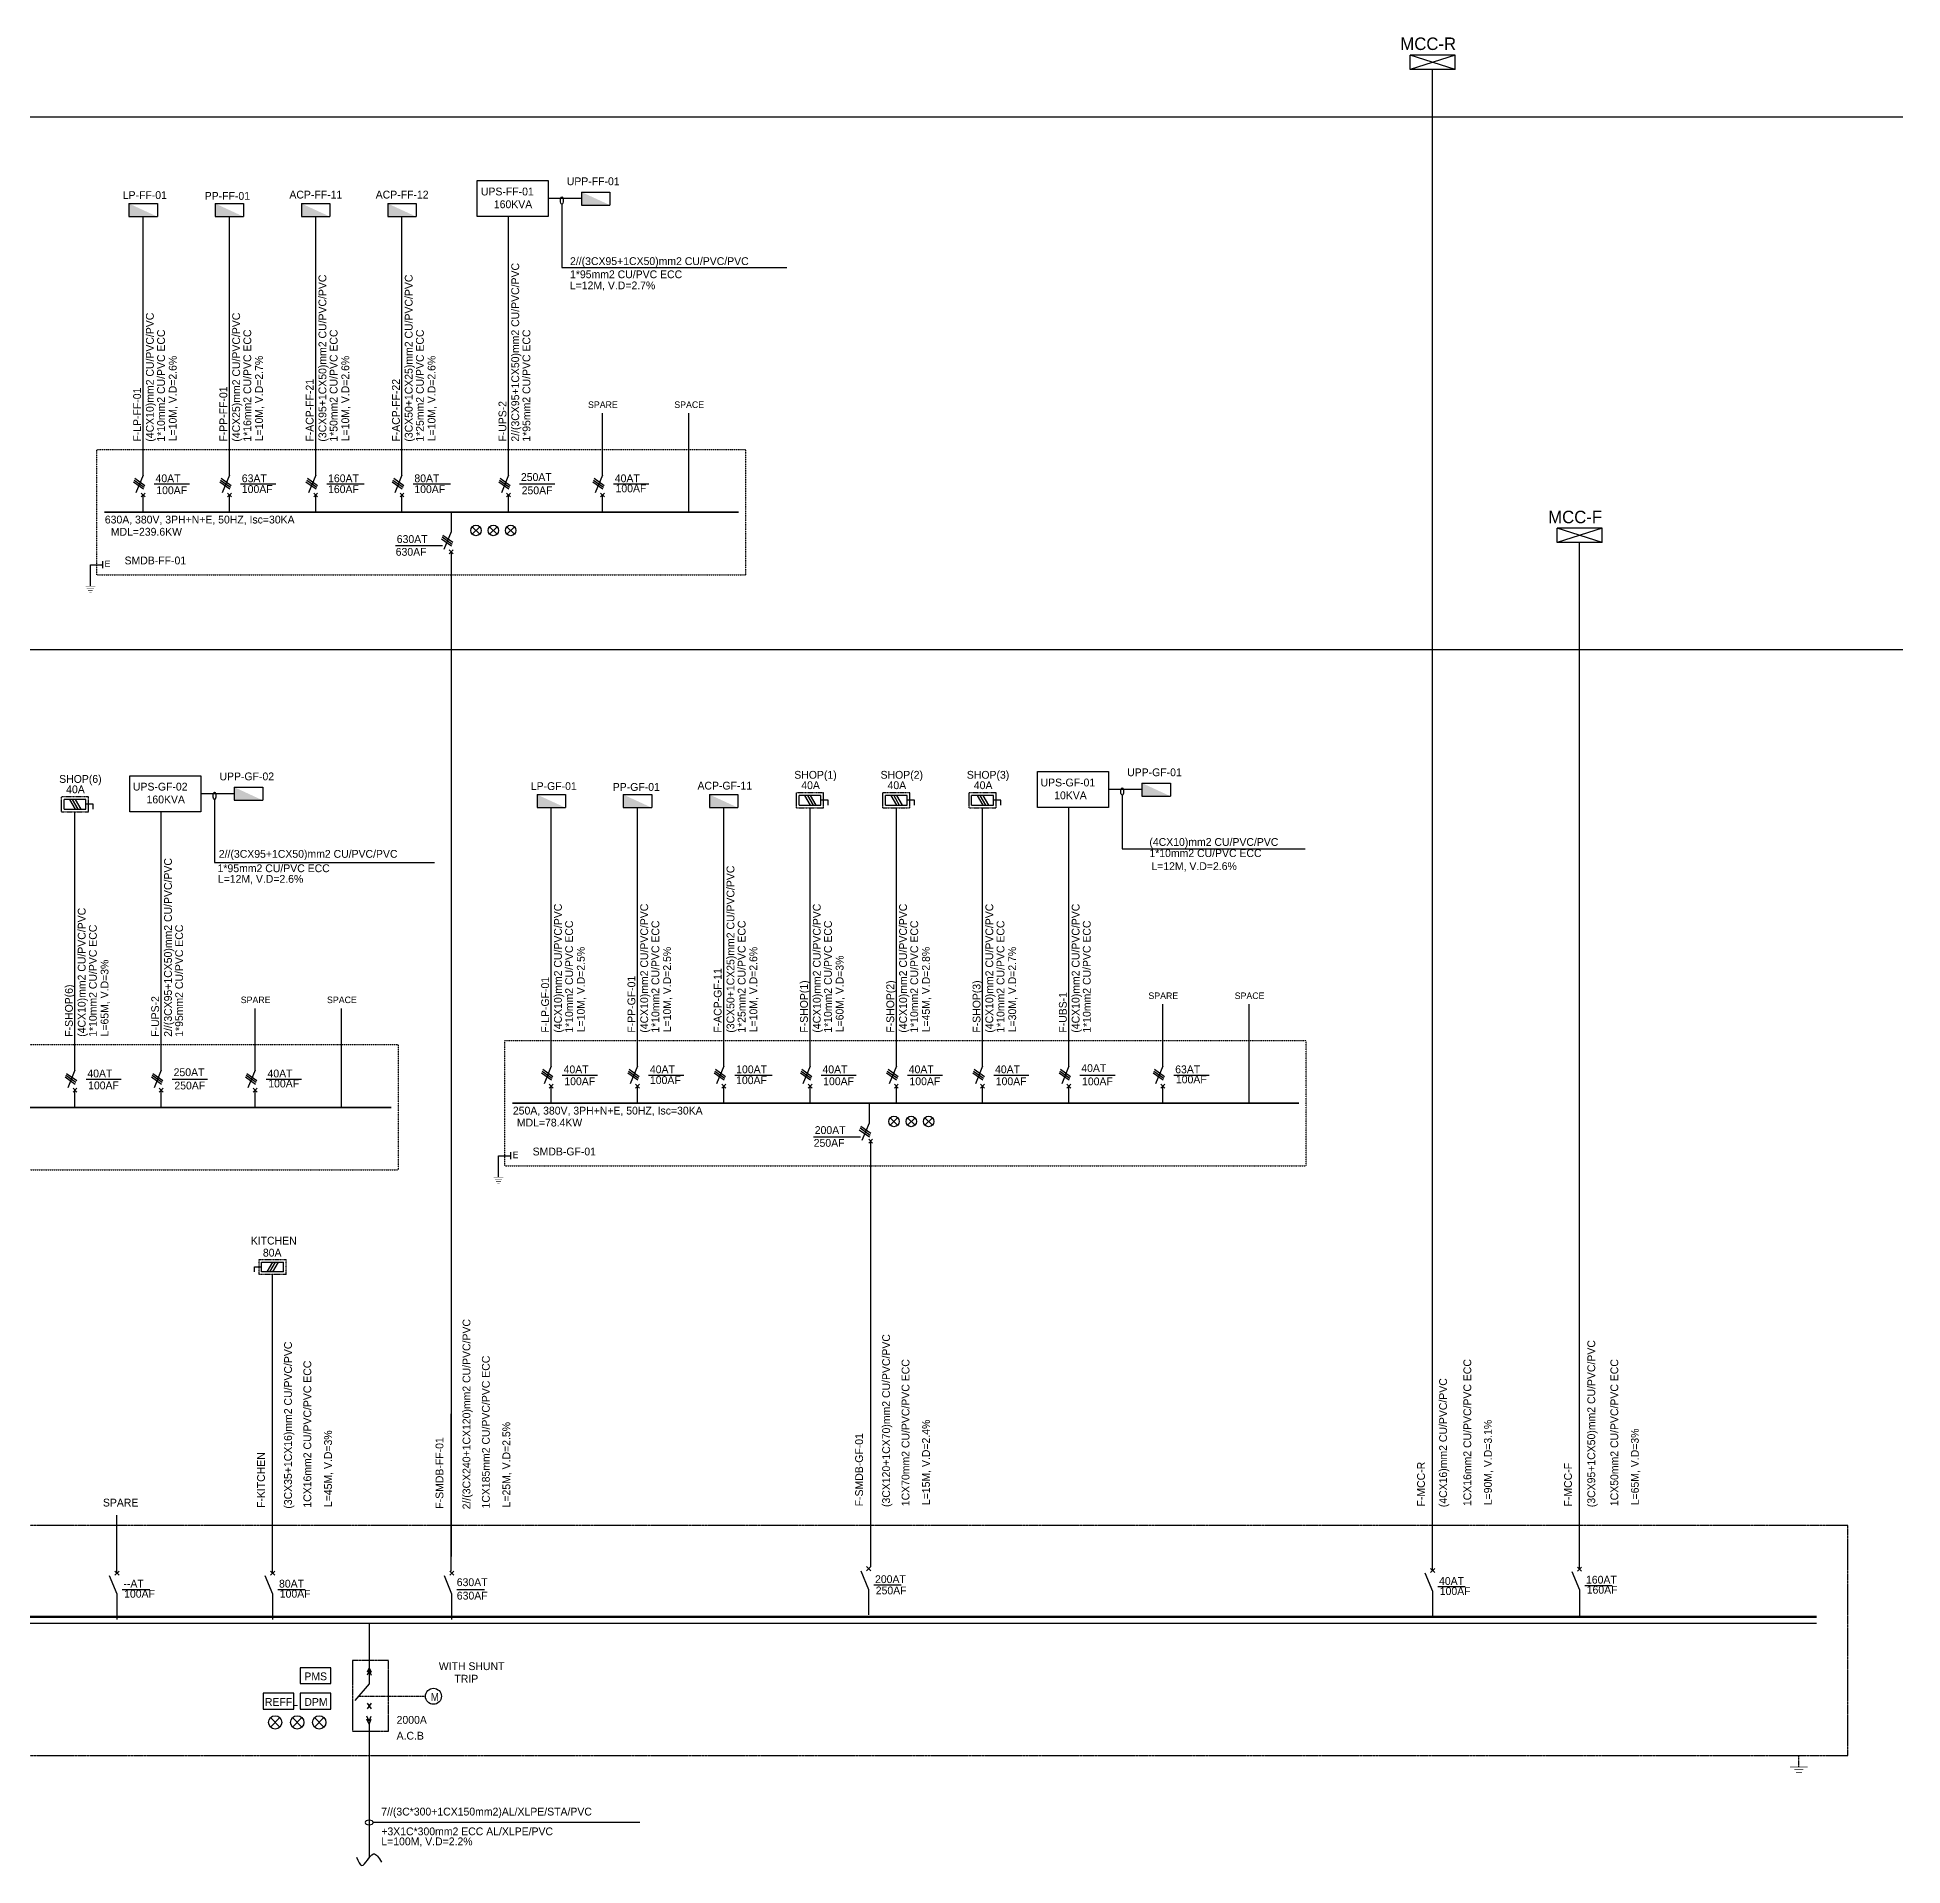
# Model space of a CAD drawing. Header units: millimetres. Extents: x -918189 to -128147, y -87802 to 32348.
# Drawn here: x -201342 to -141695, y -36603 to 21850 of the extents above; entities that cross this region are included whole.
import ezdxf
from ezdxf.enums import TextEntityAlignment as Align

# ---------------------------------------------------------------- set-up
doc = ezdxf.new("R2010")
doc.units = ezdxf.units.MM
for name, pattern in [('B02 SLD$0$A_01_Base_Section_C$0$CENTER', [2, 1.25, -0.25, 0.25, -0.25]), ('B02 SLD$0$CENTER', [2, 1.25, -0.25, 0.25, -0.25]), ('B02 SLD$0$CONTINUA', [0]), ('B02 SLD$0$DASHED', [0.75, 0.5, -0.25]), ('B02 SLD$0$HIDDEN', [0.375, 0.25, -0.125])]:
    doc.linetypes.add(name, pattern=pattern)
for name, color, linetype in [('B02 SLD$0$E-BUSBAR', 2, 'Continuous'), ('B02 SLD$0$E-DIAG-TXT', 2, 'Continuous'), ('B02 SLD$0$E-EQUIP', 4, 'Continuous'), ('B02 SLD$0$E-LINE', 8, 'B02 SLD$0$A_01_Base_Section_C$0$CENTER'), ('B02 SLD$0$E-PANEL', 1, 'B02 SLD$0$CENTER'), ('B02 SLD$0$E-S', 4, 'Continuous'), ('B02 SLD$0$E-SLD', 4, 'Continuous'), ('B02 SLD$0$E-SOCK-DB', 2, 'Continuous'), ('B02 SLD$0$E-SOCK-DB-3', 2, 'Continuous'), ('B02 SLD$0$E-SOCK-DP-1', 2, 'Continuous'), ('B02 SLD$0$E-SWIT-AIR', 6, 'Continuous'), ('B02 SLD$0$E-T25', 3, 'Continuous'), ('B02 SLD$0$E-TEXT', 3, 'Continuous'), ('B02 SLD$0$E-TEXT25', 3, 'Continuous'), ('B02 SLD$0$E-WIR', 4, 'Continuous'), ('B02 SLD$0$E-WIRE', 4, 'B02 SLD$0$CONTINUA'), ('B02 SLD$0$EL-SLD-FED1', 4, 'Continuous'), ('B02 SLD$0$XREF1$0$E-SLD', 4, 'Continuous')]:
    doc.layers.add(name, color=color, linetype=linetype)
doc.styles.add('B02 SLD$0$EN-SCL', font='stencil.shx', dxfattribs={"height": 500})
doc.styles.add('B02 SLD$0$STENCIL', font='STENCIL.shx', dxfattribs={"height": 0.25})
doc.styles.add('B02 SLD$0$T25-200', font='Stencil.shx', dxfattribs={"width": 0.8, "height": 500})
doc.styles.add('B02 SLD$0$XREF1$0$LEROY', font='STENCIL', dxfattribs={"height": 2})

# ---------------------------------------------------------------- blocks, each defined once
blk = doc.blocks.new('B02 SLD$0$P2')
at = {"layer": 'B02 SLD$0$E-SOCK-DP-1'}
for p, q in [((-4.54, 4.18), (4.54, 4.18)), ((-4.54, 4.18), (-4.54, 0)), ((-4.54, 0), (4.54, 0)), ((4.54, 4.18), (4.54, 0))]:
    blk.add_line(p, q, dxfattribs=at)
blk.add_solid([(-4.54, 0), (-4.54, 4.18), (4.54, 0)], dxfattribs=at)
blk = doc.blocks.new('B02 SLD$0$P2-flat-5')
at = {"layer": 'B02 SLD$0$E-SOCK-DP-1'}
for p, q in [((-4.54, 4.18), (4.54, 4.18)), ((-4.54, 4.18), (-4.54, 0)), ((-4.54, 0), (4.54, 0)), ((4.54, 4.18), (4.54, 0))]:
    blk.add_line(p, q, dxfattribs=at)
blk.add_solid([(-4.54, 0), (-4.54, 4.18), (4.54, 0)], dxfattribs=at)
blk = doc.blocks.new('B02 SLD$0$IS8')
at = {"color": 7, "linetype": 'B02 SLD$0$HIDDEN', "ltscale": 0.5}
for p, q in [((-139, 644), (-139, 24)), ((203, 644), (-139, 644)), ((203, 24), (203, 644)), ((203, 24), (-139, 24))]:
    blk.add_line(p, q, dxfattribs=at)
for p, q in [((-79, 584), (-79, 84)), ((143, 584), (-79, 584)), ((32, 751), (32, 584)), ((143, 751), (32, 751)), ((143, 84), (143, 584)), ((143, 84), (-79, 84))]:
    blk.add_line(p, q)
at = {"color": 3}
for p, q in [((-79, 338), (143, 466)), ((-79, 274), (143, 402)), ((-79, 210), (143, 338))]:
    blk.add_line(p, q, dxfattribs=at)
blk = doc.blocks.new('B02 SLD$0$P3')
at = {"layer": 'B02 SLD$0$E-SOCK-DB', "color": 7}
for p, q in [((-0.5, 0), (0.5, 0.32)), ((-0.5, 0.32), (0.5, 0))]:
    blk.add_line(p, q, dxfattribs=at)
at = {"layer": 'B02 SLD$0$E-SOCK-DB'}
for p, q in [((-0.5, 0.32), (-0.5, 0)), ((-0.5, 0.32), (0.5, 0.32)), ((-0.5, 0), (0.5, 0)), ((0.5, 0.32), (0.5, 0))]:
    blk.add_line(p, q, dxfattribs=at)
at = {"layer": 'B02 SLD$0$E-SOCK-DB', "color": 3, "style": 'B02 SLD$0$STENCIL'}
blk.add_attdef('DB', text='', height=0.25, dxfattribs=at).set_placement((0.025, 0.359), align=Align.CENTER)

msp = doc.modelspace()

# ---------------------------------------------------------------- linework, layer by layer
at = {"elevation": 23266674}
for points in [[(-238440, 19303), (-141695, 19303)], [(-238440, 2283), (-141695, 2283)]]:
    msp.add_lwpolyline(points, dxfattribs=at)
at = {"layer": 'B02 SLD$0$E-BUSBAR', "linetype": 'B02 SLD$0$DASHED', "ltscale": 6}
msp.add_line((-144446, -28865, -106933564), (-228014, -28865, -21768606), dxfattribs=at)
at = {"layer": 'B02 SLD$0$E-BUSBAR', "linetype": 'B02 SLD$0$DASHED'}
msp.add_line((-145013, -33450, -407034763), (-145013, -33084, -407034763), dxfattribs=at)
at = {"layer": 'B02 SLD$0$E-BUSBAR', "linetype": 'B02 SLD$0$DASHED', "const_width": 16.9}
for points, elevation in [([(-145298, -33450), (-144729, -33450)], -407034763), ([(-144867, -33535), (-145160, -33535)], -407034763), ([(-144916, -33619), (-145111, -33619)], -469404761)]:
    msp.add_lwpolyline(points, dxfattribs=dict(at, elevation=elevation))
at = {"layer": 'B02 SLD$0$E-EQUIP'}
for p, q in [((-187197, 5967, -1051100710), (-187435, 6204, -1051100710)), ((-187435, 5967, -1051100710), (-187197, 6204, -1051100710)), ((-186880, 5967, -1051100710), (-186642, 6204, -1051100710)), ((-186642, 5967, -1051100710), (-186880, 6204, -1051100710)), ((-186325, 5967, -1051100710), (-186087, 6204, -1051100710)), ((-186087, 5967, -1051100710), (-186325, 6204, -1051100710)), ((-173832, -12929, -1074367384), (-174069, -12691, -1074367384)), ((-174069, -12929, -1074367384), (-173832, -12691, -1074367384)), ((-173514, -12929, -1074367384), (-173277, -12691, -1074367384)), ((-173277, -12929, -1074367384), (-173514, -12691, -1074367384)), ((-172960, -12929, -1074367384), (-172722, -12691, -1074367384)), ((-172722, -12929, -1074367384), (-172960, -12691, -1074367384)), ((-193886, -31869, -1195150171), (-193585, -32170, -1195150171)), ((-193585, -31869, -1195150171), (-193886, -32170, -1195150171)), ((-192881, -31869, -1195150171), (-193182, -32170, -1195150171)), ((-193182, -31869, -1195150171), (-192881, -32170, -1195150171)), ((-192177, -31869, -1195150171), (-192478, -32170, -1195150171)), ((-192478, -31869, -1195150171), (-192177, -32170, -1195150171))]:
    msp.add_line(p, q, dxfattribs=at)
at = {"layer": 'B02 SLD$0$E-LINE', "color": 7, "linetype": 'ByBlock'}
for points, elevation in [([(-187278, 17269), (-185011, 17269), (-185011, 16117), (-187278, 16117), (-187278, 17269)], 23266674), ([(-198383, -1758), (-196116, -1758), (-196116, -2910), (-198383, -2910), (-198383, -1758)], -446547893)]:
    msp.add_lwpolyline(points, dxfattribs=dict(at, elevation=elevation))
msp.add_lwpolyline([(-169359, -1626), (-167093, -1626), (-167093, -2778), (-169359, -2778), (-169359, -1626)], dxfattribs=at)
at = {"layer": 'B02 SLD$0$E-PANEL', "ltscale": 6}
for p, q in [((-228561, -25715, -28284090), (-143446, -25716, -262698495)), ((-143446, -33084, -294455818), (-143446, -25716, -352274946)), ((-228561, -33084, -38182893), (-143446, -33084, -310921257))]:
    msp.add_line(p, q, dxfattribs=at)
at = {"layer": 'B02 SLD$0$E-PANEL', "ltscale": 0.1}
for points, elevation in [([(-199451, 4666), (-178686, 4666), (-178686, 8666), (-199451, 8666)], 23266674), ([(-218186, -14361), (-189791, -14361), (-189791, -10361), (-218186, -10361)], -446547893)]:
    msp.add_lwpolyline(points, close=True, dxfattribs=dict(at, elevation=elevation))
msp.add_lwpolyline([(-186403, -14229), (-160767, -14229), (-160767, -10229), (-186403, -10229)], close=True, dxfattribs=at)
at = {"layer": 'B02 SLD$0$E-PANEL', "ltscale": 6, "elevation": -257269583}
msp.add_lwpolyline([(-191263, -30045), (-191263, -32304), (-190111, -32304), (-190111, -30045)], close=True, dxfattribs=at)
at = {"layer": 'B02 SLD$0$E-S', "color": 4}
for p, q in [((-197958, 6666, 23266674), (-197958, 7217, 23266674)), ((-195199, 6666, 23266674), (-195199, 7217, 23266674)), ((-192440, 6666, 23266674), (-192440, 7217, 23266674)), ((-189681, 6666, 23266674), (-189681, 7217, 23266674)), ((-186275, 6666, 23266674), (-186275, 7217, 23266674)), ((-183272, 6666, 23266674), (-183272, 7217, 23266674)), ((-200139, -12361, -446547893), (-200139, -11810, -446547893)), ((-197380, -12361, -446547893), (-197380, -11810, -446547893)), ((-194377, -12361, -446547893), (-194377, -11810, -446547893)), ((-184910, -12229), (-184910, -11679)), ((-182151, -12229), (-182151, -11679)), ((-179392, -12229), (-179392, -11679)), ((-176633, -12229), (-176633, -11679)), ((-173874, -12229), (-173874, -11679)), ((-171115, -12229), (-171115, -11679)), ((-168356, -12229), (-168356, -11679)), ((-165354, -12229), (-165354, -11679))]:
    msp.add_line(p, q, dxfattribs=at)
at = {"layer": 'B02 SLD$0$E-S'}
for points, elevation in [([(-156726, -27168), (-156726, 20823)], -275213768), ([(-197958, 7855), (-197958, 16117)], 23266674), ([(-195199, 7855), (-195199, 16117)], 23266674), ([(-192440, 7855), (-192440, 16117)], 23266674), ([(-189681, 7855), (-189681, 16117)], 23266674), ([(-186275, 7855), (-186275, 16117)], 23266674), ([(-184570, 16514), (-184570, 14490), (-177377, 14490)], 23266674), ([(-183272, 7855), (-183272, 9831)], 23266674), ([(-180514, 6666), (-180514, 9831)], 23266674), ([(-188113, 5404), (-188113, -26723)], 23266674), ([(-152027, -27125), (-152027, 5694)], -362211046), ([(-200139, -11172), (-200139, -2910)], -446547893), ([(-197380, -11172), (-197380, -2910)], -446547893), ([(-195675, -2513), (-195675, -4536), (-188642, -4536)], -446547893), ([(-194377, -11172), (-194377, -9196)], -446547893), ([(-191619, -12361), (-191619, -9196)], -446547893), ([(-193818, -27253), (-193818, -17700)], -789216144), ([(-188113, -27191), (-188113, -22158)], 23266674), ([(-198795, -27253), (-198795, -25394)], -617882019), ([(-190734, -32079), (-190734, -36360)], -257269583)]:
    msp.add_lwpolyline(points, dxfattribs=dict(at, elevation=elevation))
for points in [[(-166651, -2381), (-166651, -4091), (-160805, -4091)], [(-184910, -11040), (-184910, -2778)], [(-182151, -11040), (-182151, -2778)], [(-179392, -11040), (-179392, -2778)], [(-176633, -11040), (-176633, -2778)], [(-173874, -11040), (-173874, -2778)], [(-171115, -11040), (-171115, -2778)], [(-168356, -11040), (-168356, -2778)], [(-165354, -11040), (-165354, -9064)], [(-162595, -12229), (-162595, -9064)], [(-174694, -27042), (-174694, -13423)]]:
    msp.add_lwpolyline(points, dxfattribs=at)
for centre in [(-184570, 16631, 23266674), (-195675, -2396, -446547893), (-166651, -2264)]:
    msp.add_ellipse(centre, major_axis=(0, -117), ratio=0.36695, dxfattribs=at)
msp.add_spline([(-191132, -36335, -257269583), (-190965, -36596, -257269583), (-190597, -36228, -257269583), (-190334, -36491, -257269583)], degree=3, dxfattribs=at)
at = {"layer": 'B02 SLD$0$E-SLD'}
for p, q in [((-199644, 4990, 23266674), (-199259, 4990, 23266674)), ((-199259, 5099, 23266674), (-199259, 4881, 23266674)), ((-186596, -13905), (-186210, -13905)), ((-186210, -13796), (-186210, -14015)), ((-190734, -28865, -257269583), (-190734, -30785, -257269583)), ((-190734, -30277, -257269583), (-190798, -30420, -257269583)), ((-190734, -30367, -257269583), (-190798, -30509, -257269583)), ((-190734, -30277, -257269583), (-190671, -30420, -257269583)), ((-190734, -30367, -257269583), (-190671, -30509, -257269583)), ((-190734, -30785, -257269583), (-191191, -31322, -257269583)), ((-190796, -31404, -257269583), (-190672, -31586, -257269583)), ((-190672, -31404, -257269583), (-190796, -31586, -257269583)), ((-190734, -31981, -257269583), (-190804, -31824, -257269583)), ((-190734, -32079, -257269583), (-190804, -31922, -257269583)), ((-190734, -31981, -257269583), (-190665, -31824, -257269583)), ((-190734, -32079, -257269583), (-190665, -31922, -257269583))]:
    msp.add_line(p, q, dxfattribs=at)
for points, elevation in [([(-183938, 16693), (-185011, 16693)], 23266674), ([(-195043, -2334), (-196116, -2334)], -446547893)]:
    msp.add_lwpolyline(points, dxfattribs=dict(at, elevation=elevation))
msp.add_lwpolyline([(-166019, -2202), (-167093, -2202)], dxfattribs=at)
at = {"layer": 'B02 SLD$0$E-SLD', "color": 2, "const_width": 80, "elevation": -295591853}
msp.add_lwpolyline([(-228014, -28646), (-144446, -28646)], dxfattribs=at)
at = {"layer": 'B02 SLD$0$E-SLD'}
for centre, radius in [((-187316, 6085, -1051100710), 168), ((-186761, 6085, -1051100710), 168), ((-186206, 6085, -1051100710), 168), ((-173950, -12810, -1074367384), 168), ((-173396, -12810, -1074367384), 168), ((-172841, -12810, -1074367384), 168), ((-188675, -31188, -257269583), 256), ((-193736, -32020, -1195150171), 213), ((-193032, -32020, -1195150171), 213), ((-192328, -32020, -1195150171), 213)]:
    msp.add_circle(centre, radius, dxfattribs=at)
at = {"layer": 'B02 SLD$0$E-T25'}
for p, q in [((-196479, 7560, -1051100710), (-197604, 7560, -1051100710)), ((-193720, 7560, -1051100710), (-194845, 7560, -1051100710)), ((-190892, 7560, -1051100710), (-192086, 7560, -1051100710)), ((-188133, 7560, -1051100710), (-189327, 7560, -1051100710)), ((-184796, 7560, -1051100710), (-185920, 7560, -1051100710)), ((-181793, 7560, -1051100710), (-182918, 7560, -1051100710)), ((-188387, 5588, -1051100710), (-189890, 5588, -1051100710)), ((-198660, -11467, -1520915278), (-199784, -11467, -1520915278)), ((-195901, -11467, -1520915278), (-197025, -11467, -1520915278)), ((-192898, -11467, -1520915278), (-194023, -11467, -1520915278)), ((-183431, -11336, -1074367384), (-184555, -11336, -1074367384)), ((-180672, -11336, -1074367384), (-181796, -11336, -1074367384)), ((-177844, -11336, -1074367384), (-179037, -11336, -1074367384)), ((-175154, -11336, -1074367384), (-176278, -11336, -1074367384)), ((-172395, -11336, -1074367384), (-173519, -11336, -1074367384)), ((-169636, -11336, -1074367384), (-170761, -11336, -1074367384)), ((-166877, -11336, -1074367384), (-168002, -11336, -1074367384)), ((-163875, -11336, -1074367384), (-164999, -11336, -1074367384)), ((-175022, -13307, -1074367384), (-176525, -13307, -1074367384)), ((-197749, -27779, -638260104), (-198631, -27779, -638260104)), ((-192773, -27779, -809594229), (-193655, -27779, -809594229)), ((-187042, -27779, -255442815), (-187924, -27779, -255442815)), ((-173715, -27634, -20378085), (-174597, -27634, -20378085)), ((-155681, -27693, -295591853), (-156563, -27693, -295591853)), ((-150981, -27651, -382589131), (-151863, -27651, -382589131))]:
    msp.add_line(p, q, dxfattribs=at)
at = {"layer": 'B02 SLD$0$E-TEXT'}
msp.add_line((-182074, -35221, -186229811), (-190601, -35221, -186229811), dxfattribs=at)
at = {"layer": 'B02 SLD$0$E-TEXT', "extrusion": (0, 0, -1)}
msp.add_ellipse((-190732, -35221, -186229811), major_axis=(-130, 0), ratio=0.553072, dxfattribs=at)
at = {"layer": 'B02 SLD$0$E-WIR'}
for p, q in [((-199644, 4304, 23266674), (-199644, 4990, 23266674)), ((-186596, -14591), (-186596, -13905)), ((-198791, -28731, -638260104), (-198791, -27925, -638260104)), ((-193814, -28731, -809594229), (-193814, -27925, -809594229)), ((-188084, -28731, -255442815), (-188084, -27925, -255442815)), ((-174757, -28587, -20378085), (-174757, -27781, -20378085)), ((-156722, -28646, -295591853), (-156722, -27840, -295591853)), ((-152023, -28603, -382589131), (-152023, -27797, -382589131))]:
    msp.add_line(p, q, dxfattribs=at)
at = {"layer": 'B02 SLD$0$E-WIR', "color": 4, "linetype": 'B02 SLD$0$DASHED'}
msp.add_line((-191077, -31188, -257269583), (-188931, -31188, -257269583), dxfattribs=at)
at = {"layer": 'B02 SLD$0$E-WIR', "const_width": 13.3, "elevation": 23266674}
for points in [[(-199798, 4304), (-199490, 4304)], [(-199759, 4238), (-199528, 4238)], [(-199721, 4171), (-199567, 4171)], [(-199682, 4104), (-199605, 4104)]]:
    msp.add_lwpolyline(points, dxfattribs=at)
at = {"layer": 'B02 SLD$0$E-WIR', "const_width": 13.3}
for points in [[(-186750, -14591), (-186442, -14591)], [(-186711, -14657), (-186480, -14657)], [(-186673, -14724), (-186519, -14724)], [(-186634, -14791), (-186557, -14791)]]:
    msp.add_lwpolyline(points, dxfattribs=at)
at = {"layer": 'B02 SLD$0$E-WIRE', "color": 4}
for p, q in [((-197958, 7855, 23266674), (-198187, 7292, 23266674)), ((-195199, 7855, 23266674), (-195428, 7292, 23266674)), ((-192440, 7855, 23266674), (-192669, 7292, 23266674)), ((-189681, 7855, 23266674), (-189910, 7292, 23266674)), ((-186275, 7855, 23266674), (-186503, 7292, 23266674)), ((-183272, 7855, 23266674), (-183501, 7292, 23266674)), ((-197896, 7279, 23266674), (-198021, 7154, 23266674)), ((-198021, 7279, 23266674), (-197896, 7154, 23266674)), ((-195137, 7279, 23266674), (-195262, 7154, 23266674)), ((-195262, 7279, 23266674), (-195137, 7154, 23266674)), ((-192378, 7279, 23266674), (-192503, 7154, 23266674)), ((-192503, 7279, 23266674), (-192378, 7154, 23266674)), ((-189619, 7279, 23266674), (-189744, 7154, 23266674)), ((-189744, 7279, 23266674), (-189619, 7154, 23266674)), ((-186212, 7279, 23266674), (-186337, 7154, 23266674)), ((-186337, 7279, 23266674), (-186212, 7154, 23266674)), ((-183210, 7279, 23266674), (-183335, 7154, 23266674)), ((-183335, 7279, 23266674), (-183210, 7154, 23266674)), ((-188113, 6036, 23266674), (-188341, 5473, 23266674)), ((-188175, 5467, 23266674), (-188050, 5341, 23266674)), ((-188050, 5467, 23266674), (-188175, 5341, 23266674)), ((-200139, -11172, -446547893), (-200367, -11735, -446547893)), ((-197380, -11172, -446547893), (-197608, -11735, -446547893)), ((-194377, -11172, -446547893), (-194606, -11735, -446547893)), ((-184910, -11040), (-185139, -11603)), ((-182151, -11040), (-182380, -11603)), ((-179392, -11040), (-179621, -11603)), ((-176633, -11040), (-176862, -11603)), ((-173874, -11040), (-174103, -11603)), ((-171115, -11040), (-171344, -11603)), ((-168356, -11040), (-168585, -11603)), ((-165354, -11040), (-165583, -11603)), ((-200076, -11747, -446547893), (-200201, -11873, -446547893)), ((-200201, -11747, -446547893), (-200076, -11873, -446547893)), ((-197317, -11747, -446547893), (-197442, -11873, -446547893)), ((-197442, -11747, -446547893), (-197317, -11873, -446547893)), ((-194315, -11747, -446547893), (-194440, -11873, -446547893)), ((-194440, -11747, -446547893), (-194315, -11873, -446547893)), ((-184847, -11616), (-184973, -11741)), ((-184973, -11616), (-184847, -11741)), ((-182088, -11616), (-182214, -11741)), ((-182214, -11616), (-182088, -11741)), ((-179329, -11616), (-179455, -11741)), ((-179455, -11616), (-179329, -11741)), ((-176570, -11616), (-176696, -11741)), ((-176696, -11616), (-176570, -11741)), ((-173811, -11616), (-173937, -11741)), ((-173937, -11616), (-173811, -11741)), ((-171053, -11616), (-171178, -11741)), ((-171178, -11616), (-171053, -11741)), ((-168294, -11616), (-168419, -11741)), ((-168419, -11616), (-168294, -11741)), ((-165291, -11616), (-165417, -11741)), ((-165417, -11616), (-165291, -11741)), ((-174748, -12860), (-174976, -13422)), ((-174757, -13375), (-174632, -13501)), ((-174632, -13375), (-174757, -13501)), ((-198791, -27925, -638260104), (-199031, -27333, -638260104)), ((-198861, -27319, -617882019), (-198728, -27186, -617882019)), ((-198728, -27319, -617882019), (-198861, -27186, -617882019)), ((-193814, -27925, -809594229), (-194055, -27333, -809594229)), ((-193885, -27319, -789216144), (-193752, -27186, -789216144)), ((-193752, -27319, -789216144), (-193885, -27186, -789216144)), ((-188084, -27925, -255442815), (-188324, -27333, -255442815)), ((-188154, -27319, -235064730), (-188021, -27186, -235064730)), ((-188021, -27319, -235064730), (-188154, -27186, -235064730)), ((-174757, -27781, -20378085), (-174997, -27189, -20378085)), ((-174828, -27175), (-174694, -27042)), ((-174694, -27175), (-174828, -27042)), ((-156722, -27840, -295591853), (-156963, -27248, -295591853)), ((-156793, -27234, -275213768), (-156660, -27101, -275213768)), ((-156660, -27234, -275213768), (-156793, -27101, -275213768)), ((-152023, -27797, -382589131), (-152263, -27205, -382589131)), ((-152094, -27192, -362211046), (-151960, -27059, -362211046)), ((-151960, -27192, -362211046), (-152094, -27059, -362211046))]:
    msp.add_line(p, q, dxfattribs=at)
for points, elevation in [([(-198269, 7640), (-197948, 7413)], 23266674), ([(-198246, 7696), (-197925, 7469)], 23266674), ([(-198223, 7752), (-197903, 7525)], 23266674), ([(-195510, 7640), (-195189, 7413)], 23266674), ([(-195487, 7696), (-195166, 7469)], 23266674), ([(-195464, 7752), (-195144, 7525)], 23266674), ([(-192751, 7640), (-192430, 7413)], 23266674), ([(-192728, 7696), (-192407, 7469)], 23266674), ([(-192705, 7752), (-192385, 7525)], 23266674), ([(-189992, 7640), (-189671, 7413)], 23266674), ([(-189969, 7696), (-189648, 7469)], 23266674), ([(-189946, 7752), (-189626, 7525)], 23266674), ([(-186585, 7640), (-186265, 7413)], 23266674), ([(-186562, 7696), (-186242, 7469)], 23266674), ([(-186540, 7752), (-186219, 7525)], 23266674), ([(-183583, 7640), (-183262, 7413)], 23266674), ([(-183560, 7696), (-183240, 7469)], 23266674), ([(-183537, 7752), (-183217, 7525)], 23266674), ([(-188113, 6666), (-188113, 6036)], 23266674), ([(-188423, 5821), (-188103, 5594)], 23266674), ([(-188400, 5877), (-188080, 5650)], 23266674), ([(-188378, 5933), (-188057, 5706)], 23266674), ([(-200426, -11331), (-200106, -11557)], -446547893), ([(-200404, -11275), (-200083, -11501)], -446547893), ([(-197667, -11331), (-197347, -11557)], -446547893), ([(-197645, -11275), (-197324, -11501)], -446547893), ([(-194665, -11331), (-194345, -11557)], -446547893), ([(-194642, -11275), (-194322, -11501)], -446547893), ([(-200449, -11387), (-200128, -11613)], -446547893), ([(-197690, -11387), (-197370, -11613)], -446547893), ([(-194688, -11387), (-194367, -11613)], -446547893)]:
    msp.add_lwpolyline(points, dxfattribs=dict(at, elevation=elevation))
for points in [[(-185220, -11255), (-184900, -11482)], [(-185198, -11199), (-184877, -11426)], [(-185175, -11143), (-184854, -11370)], [(-182461, -11255), (-182141, -11482)], [(-182439, -11199), (-182118, -11426)], [(-182416, -11143), (-182095, -11370)], [(-179702, -11255), (-179382, -11482)], [(-179680, -11199), (-179359, -11426)], [(-179657, -11143), (-179336, -11370)], [(-176943, -11255), (-176623, -11482)], [(-176921, -11199), (-176600, -11426)], [(-176898, -11143), (-176577, -11370)], [(-174184, -11255), (-173864, -11482)], [(-174162, -11199), (-173841, -11426)], [(-174139, -11143), (-173819, -11370)], [(-171426, -11255), (-171105, -11482)], [(-171403, -11199), (-171082, -11426)], [(-171380, -11143), (-171060, -11370)], [(-168667, -11255), (-168346, -11482)], [(-168644, -11199), (-168323, -11426)], [(-168621, -11143), (-168301, -11370)], [(-165664, -11255), (-165344, -11482)], [(-165642, -11199), (-165321, -11426)], [(-165619, -11143), (-165298, -11370)], [(-174748, -12229), (-174748, -12860)], [(-175058, -13074), (-174737, -13301)], [(-175035, -13018), (-174715, -13245)], [(-175012, -12963), (-174692, -13189)]]:
    msp.add_lwpolyline(points, dxfattribs=at)
at = {"layer": 'B02 SLD$0$E-WIRE', "elevation": -257269583}
for points in [[(-192935, -30779), (-191954, -30779), (-191954, -30273), (-192935, -30273)], [(-194123, -31597), (-193142, -31597), (-193142, -31091), (-194123, -31091)], [(-192935, -31597), (-191954, -31597), (-191954, -31091), (-192935, -31091)]]:
    msp.add_lwpolyline(points, close=True, dxfattribs=at)
at = {"layer": 'B02 SLD$0$XREF1$0$E-SLD', "color": 2, "const_width": 56.1}
for points, elevation in [([(-178920, 6666), (-199196, 6666)], 23266674), ([(-190025, -12361), (-217931, -12361)], -446547893)]:
    msp.add_lwpolyline(points, dxfattribs=dict(at, elevation=elevation))
msp.add_lwpolyline([(-161002, -12229), (-186148, -12229)], dxfattribs=at)

# ---------------------------------------------------------------- block references
at = {"layer": 'B02 SLD$0$E-DIAG-TXT', "color": 3}
ref = msp.add_blockref('B02 SLD$0$P3', (-156726, 21284, -275213768), dxfattribs=dict(at, xscale=1440, yscale=1440, zscale=1440, rotation=180))
ref.add_attrib('DB', 'MCC-R', dxfattribs={"layer": 'B02 SLD$0$E-SOCK-DB-3', "color": 3, "height": 400, "style": 'B02 SLD$0$STENCIL'}).set_placement((-156867, 21444, -275213768), align=Align.CENTER)
ref = msp.add_blockref('B02 SLD$0$P3', (-152027, 6155, -362211046), dxfattribs=dict(at, xscale=1440, yscale=1440, zscale=1440, rotation=180))
ref.add_attrib('DB', 'MCC-F', dxfattribs={"layer": 'B02 SLD$0$E-SOCK-DB-3', "color": 3, "height": 400, "style": 'B02 SLD$0$STENCIL'}).set_placement((-152168, 6315, -362211046), align=Align.CENTER)
at = {"layer": 'B02 SLD$0$E-S', "xscale": 100.0000000000032, "yscale": 100.0000000000032, "zscale": 100.0000000000032}
for p in [(-197958, 16117, 23266674), (-195199, 16117, 23266674), (-192440, 16117, 23266674), (-189681, 16117, 23266674), (-184910, -2778), (-182151, -2778), (-179392, -2778)]:
    msp.add_blockref('B02 SLD$0$P2-flat-5', p, dxfattribs=at)
at = {"layer": 'B02 SLD$0$E-SWIT-AIR', "yscale": 1.4, "zscale": 1.4}
for p, xscale, rotation in [((-177101, -2495), 1.4, 270), ((-174342, -2495), 1.4, 270), ((-171583, -2495), 1.4, 270), ((-200606, -2626, -446547893), 1.4, 270), ((-193351, -17416, -789216144), -1.4, 90)]:
    msp.add_blockref('B02 SLD$0$IS8', p, dxfattribs=dict(at, xscale=xscale, rotation=rotation))
at = {"layer": 'B02 SLD$0$EL-SLD-FED1', "linetype": 'B02 SLD$0$CENTER', "xscale": 100.0000000000032, "yscale": 100.0000000000032, "zscale": 100.0000000000032}
for p in [(-183484, 16484, 23266674), (-194589, -2543, -446547893), (-165565, -2411)]:
    msp.add_blockref('B02 SLD$0$P2', p, dxfattribs=at)

# ---------------------------------------------------------------- texts
at = {"layer": 'B02 SLD$0$E-DIAG-TXT', "color": 3, "style": 'B02 SLD$0$EN-SCL'}
for s, p in [('SHOP(6)', (-199964, -1860, -63604230085)), ('SHOP(1)', (-176458, -1728, -63157682192)), ('SHOP(2)', (-173700, -1728, -63157682192)), ('SHOP(3)', (-170941, -1728, -63157682192)), ('40A', (-200122, -2193, -63604230085)), ('40A', (-176616, -2061, -63157682192)), ('40A', (-173857, -2061, -63157682192)), ('40A', (-171098, -2061, -63157682192)), ('KITCHEN', (-193782, -16619, -63946898336)), ('80A', (-193831, -17005, -63946898336))]:
    msp.add_text(s, height=250, dxfattribs=at).set_placement(p, align=Align.MIDDLE_CENTER)
at = {"layer": 'B02 SLD$0$E-T25'}
for s, style, p in [('UPP-FF-01', 'B02 SLD$0$T25-200', (-184412, 17122, 575240787)), ('UPS-FF-01', 'B02 SLD$0$T25-200', (-187158, 16795, -63730604)), ('160KVA', 'B02 SLD$0$T25-200', (-186744, 16387, -63730604)), ('2//(3CX95+1CX50)mm2 CU/PVC/PVC', 'B02 SLD$0$T25-200', (-184308, 14569, -1051100710)), ('1*95mm2 CU/PVC ECC', 'B02 SLD$0$T25-200', (-184308, 14148, -1051100710)), ('L=12M, V.D=2.7%%%', 'B02 SLD$0$T25-200', (-184314, 13793)), ('40AT', 'B02 SLD$0$T25-200', (-197562, 7626, -1051100710)), ('63AT', 'B02 SLD$0$T25-200', (-194803, 7626, -1051100710)), ('160AT', 'B02 SLD$0$T25-200', (-192044, 7626, -1051100710)), ('80AT', 'B02 SLD$0$T25-200', (-189285, 7626, -1051100710)), ('250AT', 'B02 SLD$0$T25-200', (-185878, 7666, -1051100710)), ('40AT', 'B02 SLD$0$T25-200', (-182876, 7626, -1051100710)), ('100AF', 'B02 SLD$0$T25-200', (-197538, 7245, -1051100710)), ('100AF', 'B02 SLD$0$T25-200', (-194802, 7282, -1051100710)), ('160AF', 'B02 SLD$0$T25-200', (-192045, 7279, -1051100710)), ('100AF', 'B02 SLD$0$T25-200', (-189286, 7279, -1051100710)), ('250AF', 'B02 SLD$0$T25-200', (-185854, 7241, -1051100710)), ('100AF', 'B02 SLD$0$T25-200', (-182852, 7304, -1051100710)), ('630A, 380V, 3PH+N+E, 50HZ, Isc=30KA', 'B02 SLD$0$T25-200', (-199183, 6307, 23266674)), ('630AF', 'B02 SLD$0$T25-200', (-189882, 5275, -1051100710)), ('630AT', 'B02 SLD$0$T25-200', (-189848, 5684, -1051100710)), ('SMDB-FF-01', 'B02 SLD$0$T25-200', (-198552, 5000, 264715713)), ('UPP-GF-02', 'B02 SLD$0$T25-200', (-195517, -1904, 105426220)), ('UPP-GF-01', 'B02 SLD$0$T25-200', (-166493, -1773, 551974113)), ('UPS-GF-02', 'B02 SLD$0$T25-200', (-198285, -2231, -533545171)), ('UPS-GF-01', 'B02 SLD$0$T25-200', (-169262, -2099, -86997278)), ('10KVA', 'B02 SLD$0$T25-200', (-168826, -2509, -86997278)), ('160KVA', 'B02 SLD$0$T25-200', (-197849, -2640, -533545171)), ('2//(3CX95+1CX50)mm2 CU/PVC/PVC', 'B02 SLD$0$T25-200', (-195538, -4380, -1520915278)), ('(4CX10)mm2 CU/PVC/PVC', 'B02 SLD$0$T25-200', (-165782, -4000, -1074367384)), ('1*10mm2 CU/PVC ECC', 'B02 SLD$0$T25-200', (-165782, -4357, -1074367384)), ('1*95mm2 CU/PVC ECC', 'B02 SLD$0$T25-200', (-195577, -4840, -1520915278)), ('L=12M, V.D=2.6%%%', 'B02 SLD$0$T25-200', (-165719, -4773, 362211046)), ('L=12M, V.D=2.6%%%', 'B02 SLD$0$T25-200', (-195569, -5180, 362211046)), ('40AT', 'B02 SLD$0$T25-200', (-199742, -11401, -1520915278)), ('250AT', 'B02 SLD$0$T25-200', (-196983, -11361, -1520915278)), ('40AT', 'B02 SLD$0$T25-200', (-193981, -11401, -1520915278)), ('40AT', 'B02 SLD$0$T25-200', (-184513, -11269, -1074367384)), ('40AT', 'B02 SLD$0$T25-200', (-181754, -11269, -1074367384)), ('100AT', 'B02 SLD$0$T25-200', (-178995, -11269, -1074367384)), ('40AT', 'B02 SLD$0$T25-200', (-176236, -11269, -1074367384)), ('40AT', 'B02 SLD$0$T25-200', (-173477, -11269, -1074367384)), ('40AT', 'B02 SLD$0$T25-200', (-170718, -11269, -1074367384)), ('40AT', 'B02 SLD$0$T25-200', (-167960, -11230, -1074367384)), ('63AT', 'B02 SLD$0$T25-200', (-164957, -11269, -1074367384)), ('100AF', 'B02 SLD$0$T25-200', (-199718, -11782, -1520915278)), ('250AF', 'B02 SLD$0$T25-200', (-196959, -11786, -1520915278)), ('100AF', 'B02 SLD$0$T25-200', (-193957, -11722, -1520915278)), ('100AF', 'B02 SLD$0$T25-200', (-184490, -11650, -1074367384)), ('100AF', 'B02 SLD$0$T25-200', (-181753, -11613, -1074367384)), ('100AF', 'B02 SLD$0$T25-200', (-178997, -11616, -1074367384)), ('100AF', 'B02 SLD$0$T25-200', (-176213, -11650, -1074367384)), ('100AF', 'B02 SLD$0$T25-200', (-173454, -11650, -1074367384)), ('100AF', 'B02 SLD$0$T25-200', (-170695, -11650, -1074367384)), ('100AF', 'B02 SLD$0$T25-200', (-167936, -11654, -1074367384)), ('100AF', 'B02 SLD$0$T25-200', (-164934, -11591, -1074367384)), ('250A, 380V, 3PH+N+E, 50HZ, Isc=30KA', 'B02 SLD$0$T25-200', (-186135, -12589)), ('200AT', 'B02 SLD$0$T25-200', (-176483, -13211, -1074367384)), ('SMDB-GF-01', 'B02 SLD$0$T25-200', (-185503, -13896, 241449039)), ('250AF', 'B02 SLD$0$T25-200', (-176516, -13620, -1074367384)), ('SPARE', 'B02 SLD$0$T25-200', (-199244, -25120, -638260104)), ('630AT', 'B02 SLD$0$T25-200', (-187930, -27665, -255442815)), ('200AT', 'B02 SLD$0$T25-200', (-174555, -27568, -20378085)), ('40AT', 'B02 SLD$0$T25-200', (-156521, -27627, -295591853)), ('160AT', 'B02 SLD$0$T25-200', (-151821, -27585, -382589131)), ('--AT', 'B02 SLD$0$T25-200', (-198589, -27712, -638260104)), ('100AF', 'B02 SLD$0$T25-200', (-198566, -28034, -638260104)), ('80AT', 'B02 SLD$0$T25-200', (-193613, -27712, -809594229)), ('100AF', 'B02 SLD$0$T25-200', (-193589, -28034, -809594229)), ('630AF', 'B02 SLD$0$T25-200', (-187928, -28095, -255442815)), ('250AF', 'B02 SLD$0$T25-200', (-174532, -27928, -20378085)), ('100AF', 'B02 SLD$0$T25-200', (-156497, -27949, -295591853)), ('160AF', 'B02 SLD$0$T25-200', (-151798, -27906, -382589131)), ('WITH SHUNT', 'B02 SLD$0$T25-200', (-188503, -30350, -257269583)), ('PMS', 'B02 SLD$0$STENCIL', (-192803, -30675, -257269583)), ('TRIP', 'B02 SLD$0$T25-200', (-188005, -30751, -257269583)), ('REFFL', 'B02 SLD$0$STENCIL', (-194064, -31493, -257269583)), ('DPM', 'B02 SLD$0$STENCIL', (-192803, -31493, -257269583)), ('2000A', 'B02 SLD$0$T25-200', (-189853, -32066, -198639070)), ('A.C.B', 'B02 SLD$0$T25-200', (-189853, -32573, -198639070)), ('7//(3C*300+1CX150mm2)AL/XLPE/STA/PVC', 'B02 SLD$0$T25-200', (-190344, -34999, -1)), ('+3X1C*300mm2 ECC AL/XLPE/PVC', 'B02 SLD$0$T25-200', (-190342, -35631, 285200445)), ('L=100M, V.D=2.2%%%', 'B02 SLD$0$T25-200', (-190342, -35951, 285200445))]:
    msp.add_text(s, height=250, dxfattribs=dict(at, style=style)).set_placement(p)
at = {"layer": 'B02 SLD$0$E-T25', "style": 'B02 SLD$0$T25-200'}
for s, rotation, p in [('LP-FF-01', 360, (-198610, 16681, 387024297)), ('PP-FF-01', 360, (-195989, 16654, 387024297)), ('ACP-FF-11', 360, (-193281, 16696, 387024297)), ('ACP-FF-12', 360, (-190522, 16696, 387024297)), ('2//(3CX95+1CX50)mm2 CU/PVC/PVC', 90, (-185935, 8923, -1051100710)), ('(3CX95+1CX50)mm2 CU/PVC/PVC', 90, (-192100, 8923, -1051100710)), ('(3CX50+1CX25)mm2 CU/PVC/PVC', 90, (-189341, 8923, -1051100710)), ('(4CX10)mm2 CU/PVC/PVC', 90, (-197618, 8923, -1051100710)), ('(4CX25)mm2 CU/PVC/PVC', 90, (-194859, 8923, -1051100710)), ('1*10mm2 CU/PVC ECC', 90, (-197261, 8923, -1051100710)), ('1*16mm2 CU/PVC ECC', 90, (-194502, 8923, -1051100710)), ('1*50mm2 CU/PVC ECC', 90, (-191743, 8923, -1051100710)), ('1*25mm2 CU/PVC ECC', 90, (-188984, 8923, -1051100710)), ('1*95mm2 CU/PVC ECC', 90, (-185577, 8923, -1051100710)), ('L=10M, V.D=2.6%%%', 90, (-196887, 8936, 385477720)), ('L=10M, V.D=2.7%%%', 90, (-194128, 8936, 385477720)), ('L=10M, V.D=2.6%%%', 90, (-191369, 8936, 385477720)), ('L=10M, V.D=2.6%%%', 90, (-188610, 8936, 385477720)), ('F-ACP-FF-21', 90, (-192509, 8923, -1051100710)), ('F-ACP-FF-22', 90, (-189750, 8923, -1051100710)), ('F-LP-FF-01', 90, (-198027, 8923, -1051100710)), ('F-PP-FF-01', 90, (-195268, 8923, -1051100710)), ('F-UPS-2', 90, (-186344, 8923, -1051100710)), ('LP-GF-01', 360, (-185561, -2214, 363757623)), ('PP-GF-01', 360, (-182941, -2241, 363757623)), ('ACP-GF-11', 360, (-180232, -2199, 363757623)), ('2//(3CX95+1CX50)mm2 CU/PVC/PVC', 90, (-197039, -10103, -1520915278)), ('(3CX50+1CX25)mm2 CU/PVC/PVC', 90, (-179052, -9972, -1074367384)), ('(4CX10)mm2 CU/PVC/PVC', 90, (-184570, -9972, -1074367384)), ('(4CX10)mm2 CU/PVC/PVC', 90, (-181811, -9972, -1074367384)), ('(4CX10)mm2 CU/PVC/PVC', 90, (-176293, -9972, -1074367384)), ('(4CX10)mm2 CU/PVC/PVC', 90, (-173534, -9972, -1074367384)), ('(4CX10)mm2 CU/PVC/PVC', 90, (-170775, -9972, -1074367384)), ('(4CX10)mm2 CU/PVC/PVC', 90, (-168016, -9972, -1074367384)), ('(4CX10)mm2 CU/PVC/PVC', 90, (-199798, -10103, -1520915278)), ('1*10mm2 CU/PVC ECC', 90, (-199441, -10103, -1520915278)), ('1*95mm2 CU/PVC ECC', 90, (-196682, -10103, -1520915278)), ('1*10mm2 CU/PVC ECC', 90, (-184212, -9972, -1074367384)), ('1*10mm2 CU/PVC ECC', 90, (-181453, -9972, -1074367384)), ('1*25mm2 CU/PVC ECC', 90, (-178695, -9972, -1074367384)), ('1*10mm2 CU/PVC ECC', 90, (-175936, -9972, -1074367384)), ('1*10mm2 CU/PVC ECC', 90, (-173177, -9972, -1074367384)), ('1*10mm2 CU/PVC ECC', 90, (-170418, -9972, -1074367384)), ('1*10mm2 CU/PVC ECC', 90, (-167659, -9972, -1074367384)), ('L=65M, V.D=3%%%', 90, (-199067, -10091, -84336848)), ('L=10M, V.D=2.5%%%', 90, (-183838, -9959, 362211046)), ('L=10M, V.D=2.5%%%', 90, (-181079, -9959, 362211046)), ('L=10M, V.D=2.6%%%', 90, (-178321, -9959, 362211046)), ('L=60M, V.D=3%%%', 90, (-175562, -9959, 362211046)), ('L=45M, V.D=2.8%%%', 90, (-172803, -9959, 362211046)), ('L=30M, V.D=2.7%%%', 90, (-170044, -9959, 362211046)), ('F-LP-GF-01', 90, (-184979, -9972, -1074367384)), ('F-PP-GF-01', 90, (-182220, -9972, -1074367384)), ('F-ACP-GF-11', 90, (-179461, -9972, -1074367384)), ('F-SHOP(1)', 90, (-176702, -9972, -1074367384)), ('F-SHOP(2)', 90, (-173943, -9972, -1074367384)), ('F-SHOP(3)', 90, (-171184, -9972, -1074367384)), ('F-SHOP(6)', 90, (-200207, -10103, -1520915278)), ('F-UPS-2', 90, (-197449, -10103, -1520915278)), ('F-UBS-1', 90, (-168425, -9972, -1074367384)), ('2//(3CX240+1CX120)mm2 CU/PVC/PVC', 90, (-187494, -25211, -218182365)), ('(3CX120+1CX70)mm2 CU/PVC/PVC', 90, (-174076, -25136, -241449039)), ('(3CX35+1CX16)mm2 CU/PVC/PVC', 90, (-193200, -25189, -1030665183)), ('(3CX95+1CX50)mm2 CU/PVC/PVC', 90, (-151527, -25142, -603660085)), ('1CX16mm2 CU/PVC/PVC ECC', 90, (-192583, -25156, -687996932)), ('1CX185mm2 CU/PVC/PVC ECC', 90, (-186875, -25183, -687996932)), ('1CX70mm2 CU/PVC/PVC ECC', 90, (-173455, -25110, -687996932)), ('1CX16mm2 CU/PVC/PVC ECC', 90, (-155491, -25107, -687996932)), ('1CX50mm2 CU/PVC/PVC ECC', 90, (-150790, -25108, -687996932)), ('(4CX16)mm2 CU/PVC/PVC', 90, (-156266, -25142, -516662807)), ('L=25M, V.D=2.5%%%', 90, (-186219, -25150, 385477720)), ('L=15M, V.D=2.4%%%', 90, (-172801, -25075, 362211046)), ('L=90M, V.D=3.1%%%', 90, (-154833, -25080, 86997278)), ('L=65M, V.D=3%%%', 90, (-150134, -25080)), ('L=45M, V.D=3%%%', 90, (-191921, -25139, -447383184)), ('F-SMDB-FF-01', 90, (-188358, -25190, -218182365)), ('F-SMDB-GF-01', 90, (-174940, -25115, -241449039)), ('F-KITCHEN', 90, (-194064, -25167, -1030665183)), ('F-MCC-R', 90, (-156972, -25120, -516662807)), ('F-MCC-F', 90, (-152272, -25120, -603660085))]:
    msp.add_text(s, height=250, rotation=rotation, dxfattribs=at).set_placement(p)
for s, p in [('MDL=239.6KW', (-197854, 6042, 23266674)), ('MDL=78.4KW', (-184963, -12846))]:
    msp.add_text(s, height=250, dxfattribs=at).set_placement(p, align=Align.MIDDLE_CENTER)
at = {"layer": 'B02 SLD$0$E-TEXT', "style": 'B02 SLD$0$STENCIL', "width": 0.9}
msp.add_text('M', height=250, dxfattribs=at).set_placement((-188757, -31337, -257269583))
at = {"layer": 'B02 SLD$0$E-TEXT25', "style": 'B02 SLD$0$XREF1$0$LEROY'}
for s, p in [('SPARE', (-183732, 10000, -1051100710)), ('SPACE', (-180973, 10000, -1051100710)), ('E', (-199191, 4911, 23266674)), ('SPARE', (-194837, -9027, -1520915278)), ('SPACE', (-192078, -9027, -1520915278)), ('SPARE', (-165813, -8896, -1074367384)), ('SPACE', (-163054, -8896, -1074367384)), ('E', (-186143, -13984))]:
    msp.add_text(s, height=210, dxfattribs=at).set_placement(p)

doc.saveas('drawing.dxf')
